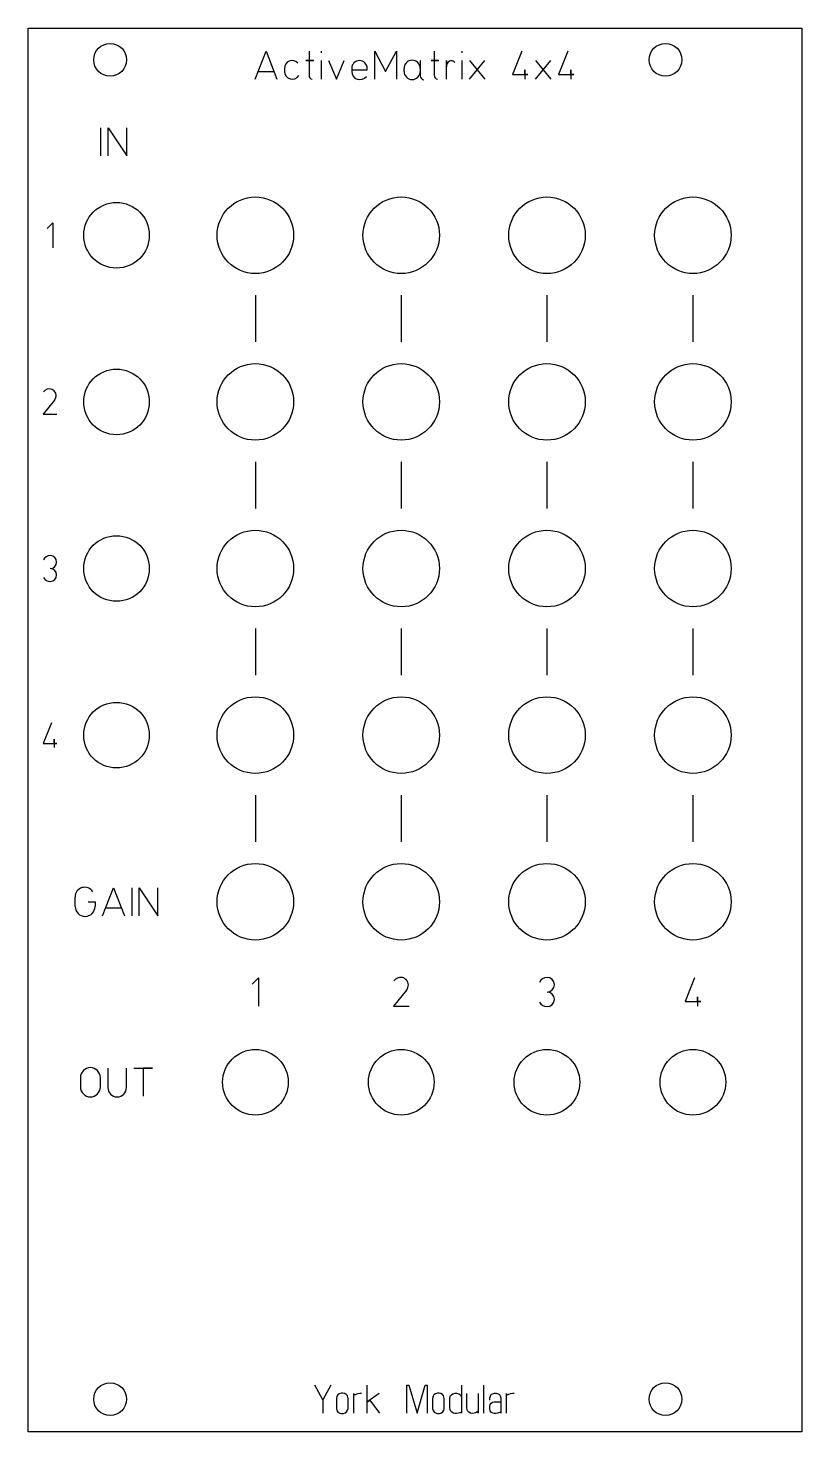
# Model space of a CAD drawing. Header units: millimetres. Extents: x 0 to 71, y 0 to 128.
import ezdxf

# ---------------------------------------------------------------- set-up
doc = ezdxf.new("R2010")
doc.units = ezdxf.units.MM
doc.layers.add('Contour', color=7, linetype='CONTINUOUS')
doc.layers.add('Engraving', color=7, linetype='CONTINUOUS')

msp = doc.modelspace()

# ---------------------------------------------------------------- linework, layer by layer
at = {"layer": 'Contour', "color": 7, "linetype": 'CONTINUOUS'}
for p, q in [((0, 0), (0, 128.4)), ((0, 128.4), (70.78, 128.4)), ((70.78, 128.4), (70.78, 0)), ((70.78, 0), (0, 0))]:
    msp.add_line(p, q, dxfattribs=at)
for centre, radius in [((7.5, 125.5), 1.5), ((58.3, 125.5), 1.5), ((8.09, 109.45), 3), ((20.79, 109.45), 3.5), ((34.13, 109.45), 3.5), ((47.46, 109.45), 3.5), ((60.81, 109.45), 3.5), ((20.79, 94.21), 3.5), ((34.13, 94.21), 3.5), ((47.46, 94.21), 3.5), ((60.81, 94.21), 3.5), ((8.09, 94.21), 3), ((20.79, 78.97), 3.5), ((34.13, 78.97), 3.5), ((47.46, 78.97), 3.5), ((60.81, 78.97), 3.5), ((8.09, 78.97), 3), ((20.79, 63.73), 3.5), ((34.13, 63.73), 3.5), ((47.46, 63.73), 3.5), ((60.81, 63.73), 3.5), ((8.09, 63.73), 3), ((20.79, 48.49), 3.5), ((34.13, 48.49), 3.5), ((47.46, 48.49), 3.5), ((60.81, 48.49), 3.5), ((20.79, 31.98), 3), ((34.13, 31.98), 3), ((47.46, 31.98), 3), ((60.81, 31.98), 3), ((7.5, 3), 1.5), ((58.3, 3), 1.5)]:
    msp.add_circle(centre, radius, dxfattribs=at)
at = {"layer": 'Engraving', "color": 7, "linetype": 'CONTINUOUS'}
for p, q in [((20.77073, 123.719), (21.76746, 126.282)), ((21.76746, 126.282), (22.76418, 123.719)), ((25.69803, 126.282), (25.69803, 125.42767)), ((26.80873, 126.282), (26.80873, 126.13961)), ((31.70873, 123.72), (31.70873, 126.283)), ((31.70873, 126.283), (32.70546, 124.43194)), ((32.70546, 124.43194), (33.70218, 126.283)), ((33.70218, 126.283), (33.70218, 123.72)), ((37.14803, 126.284), (37.14803, 125.42967)), ((39.68073, 126.284), (39.68073, 126.14161)), ((45.14707, 126.284), (44.29273, 124.14817)), ((49.36107, 126.284), (48.50673, 124.14817)), ((23.44773, 124.71572), (23.44773, 124.43094)), ((26.1252, 125.42767), (25.41326, 125.42767)), ((25.41326, 125.42767), (25.69803, 125.42767)), ((25.69803, 125.42767), (26.1252, 125.42767)), ((25.69803, 125.42767), (25.69803, 124.06073)), ((26.80873, 125.42767), (26.80873, 123.719)), ((27.49273, 125.42767), (28.20468, 123.719)), ((28.20468, 123.719), (28.91662, 125.42767)), ((29.60073, 124.71572), (29.60073, 124.43094)), ((29.60073, 124.57333), (31.02462, 124.57333)), ((31.02462, 124.57333), (31.02462, 124.71572)), ((34.38573, 124.43194), (34.38573, 124.71672)), ((35.86658, 125.42867), (35.86658, 124.43194)), ((35.86658, 124.71672), (35.86658, 124.03326)), ((37.5752, 125.42967), (36.86326, 125.42967)), ((36.86326, 125.42967), (37.14803, 125.42967)), ((37.14803, 125.42967), (37.5752, 125.42967)), ((37.14803, 125.42967), (37.14803, 124.06273)), ((38.25773, 123.721), (38.25773, 125.42967)), ((38.25773, 125.42967), (38.25773, 124.86011)), ((39.68073, 125.42967), (39.68073, 123.721)), ((40.36373, 125.42967), (41.78762, 123.721)), ((40.36373, 123.721), (41.78762, 125.42967)), ((45.43184, 124.14817), (45.43184, 124.57533)), ((45.43184, 124.57533), (45.43184, 123.721)), ((46.39973, 125.42967), (47.82362, 123.721)), ((46.39973, 123.721), (47.82362, 125.42967)), ((49.64584, 124.14817), (49.64584, 124.57533)), ((49.64584, 124.57533), (49.64584, 123.721)), ((21.05551, 124.43094), (22.4794, 124.43094)), ((44.29273, 124.14817), (45.71662, 124.14817)), ((45.71662, 124.14817), (45.43184, 124.14817)), ((48.50673, 124.14817), (49.93062, 124.14817)), ((49.93062, 124.14817), (49.64584, 124.14817)), ((6.62873, 119.282), (6.62873, 116.719)), ((7.31273, 116.719), (7.31273, 119.282)), ((7.31273, 119.282), (9.0214, 116.719)), ((9.0214, 116.719), (9.0214, 119.282)), ((1.74867, 110.08056), (2.25311, 110.585)), ((2.25311, 110.585), (2.25311, 108.315)), ((20.79067, 103.96661), (20.79067, 99.69439)), ((34.13067, 103.96661), (34.13067, 99.69439)), ((47.46067, 103.96661), (47.46067, 99.69439)), ((60.81067, 103.96661), (60.81067, 99.69439)), ((1.39589, 95.118), (1.54722, 95.24411)), ((2.43, 94.36133), (1.37067, 93.075)), ((1.37067, 93.075), (2.63178, 93.075)), ((20.79067, 88.72661), (20.79067, 84.45439)), ((34.13067, 88.72661), (34.13067, 84.45439)), ((47.46067, 88.72661), (47.46067, 84.45439)), ((60.81067, 88.72661), (60.81067, 84.45439)), ((20.79067, 73.48661), (20.79067, 69.21439)), ((34.13067, 73.48661), (34.13067, 69.21439)), ((47.46067, 73.48661), (47.46067, 69.21439)), ((60.81067, 73.48661), (60.81067, 69.21439)), ((2.12733, 64.865), (1.37067, 62.97333)), ((1.37067, 62.97333), (2.63178, 62.97333)), ((2.37956, 62.97333), (2.37956, 63.35167)), ((2.37956, 63.35167), (2.37956, 62.595)), ((2.63178, 62.97333), (2.37956, 62.97333)), ((20.79067, 58.24661), (20.79067, 53.97439)), ((34.11681, 58.24661), (34.11681, 53.97439)), ((47.46067, 58.24661), (47.46067, 53.97439)), ((60.81067, 58.24661), (60.81067, 53.97439)), ((4.30473, 48.06333), (4.30473, 48.91767)), ((6.81173, 47.209), (7.80846, 49.772)), ((7.80846, 49.772), (8.80518, 47.209)), ((9.48773, 49.772), (9.48773, 47.209)), ((10.17073, 47.209), (10.17073, 49.772)), ((10.17073, 49.772), (11.8794, 47.209)), ((11.8794, 47.209), (11.8794, 49.772)), ((5.5008, 48.4905), (6.12731, 48.4905)), ((6.12731, 48.4905), (6.12731, 48.06333)), ((7.09651, 47.92094), (8.5204, 47.92094)), ((20.50573, 40.94844), (21.07529, 41.518)), ((21.07529, 41.518), (21.07529, 38.955)), ((33.44721, 41.2617), (33.61808, 41.40409)), ((60.95307, 41.518), (60.09873, 39.38217)), ((34.6148, 40.40737), (33.41873, 38.955)), ((61.23784, 39.38217), (61.23784, 39.80933)), ((61.23784, 39.80933), (61.23784, 38.955)), ((33.41873, 38.955), (34.84262, 38.955)), ((60.09873, 39.38217), (61.52262, 39.38217)), ((61.52262, 39.38217), (61.23784, 39.38217)), ((4.78773, 32.40767), (4.78773, 31.55333)), ((6.61031, 31.55333), (6.61031, 32.40767)), ((7.29473, 33.262), (7.29473, 31.49638)), ((9.0034, 31.49638), (9.0034, 33.262)), ((9.68673, 33.262), (11.3954, 33.262)), ((11.3954, 33.262), (10.54107, 33.262)), ((10.54107, 33.262), (10.54107, 30.699)), ((26.96587, 2.92987), (26.23935, 4.282)), ((27.69239, 4.282), (26.96587, 2.92987)), ((30.98317, 4.282), (30.98317, 1.719)), ((34.65717, 1.719), (34.65717, 4.282)), ((34.65717, 4.282), (34.8388, 4.282)), ((34.8388, 4.282), (35.5855, 1.719)), ((35.5855, 1.719), (36.31202, 4.282)), ((36.31202, 4.282), (36.49365, 4.282)), ((36.49365, 4.282), (36.49365, 1.719)), ((39.64177, 4.282), (39.64177, 1.719)), ((41.69935, 1.72), (41.69935, 4.283)), ((26.96587, 2.92987), (26.96587, 1.719)), ((28.23754, 3.27294), (28.19717, 3.07113)), ((28.19717, 3.07113), (28.19717, 2.62715)), ((28.19717, 2.62715), (28.19717, 2.1428)), ((28.31826, 3.39403), (28.23754, 3.27294)), ((28.45953, 3.49494), (28.31826, 3.39403)), ((28.66134, 3.5353), (28.45953, 3.49494)), ((28.80261, 3.5353), (28.66134, 3.5353)), ((28.96406, 3.51512), (28.80261, 3.5353)), ((29.10532, 3.41421), (28.96406, 3.51512)), ((29.20623, 3.29313), (29.10532, 3.41421)), ((29.26677, 3.07113), (29.20623, 3.29313)), ((29.26677, 2.1428), (29.26677, 3.07113)), ((29.79235, 1.719), (29.79235, 3.51512)), ((29.79235, 3.51512), (29.79235, 3.35367)), ((29.79235, 3.35367), (30.01435, 3.45457)), ((30.01435, 3.45457), (30.15561, 3.51512)), ((30.15561, 3.51512), (30.33724, 3.5353)), ((30.33724, 3.5353), (30.49869, 3.5353)), ((32.11331, 3.51512), (30.98317, 2.72806)), ((30.98317, 2.72806), (31.24553, 2.90969)), ((31.24553, 2.90969), (32.1335, 1.719)), ((37.03854, 3.27294), (36.99817, 3.07113)), ((36.99817, 3.07113), (36.99817, 2.62715)), ((36.99817, 2.62715), (36.99817, 2.1428)), ((37.11926, 3.39403), (37.03854, 3.27294)), ((37.26053, 3.49494), (37.11926, 3.39403)), ((37.46234, 3.5353), (37.26053, 3.49494)), ((37.60361, 3.5353), (37.46234, 3.5353)), ((37.76506, 3.51512), (37.60361, 3.5353)), ((37.90632, 3.41421), (37.76506, 3.51512)), ((38.00723, 3.29313), (37.90632, 3.41421)), ((38.06777, 3.07113), (38.00723, 3.29313)), ((38.06777, 2.1428), (38.06777, 3.07113)), ((38.57217, 3.07113), (38.61254, 3.27294)), ((38.57217, 2.16298), (38.57217, 3.07113)), ((38.61254, 3.27294), (38.71344, 3.39403)), ((38.71344, 3.39403), (38.85471, 3.49494)), ((38.85471, 3.49494), (39.05652, 3.5353)), ((39.05652, 3.5353), (39.19779, 3.5353)), ((39.19779, 3.5353), (39.3996, 3.49494)), ((39.3996, 3.49494), (39.54087, 3.39403)), ((39.54087, 3.39403), (39.64177, 3.19222)), ((40.14617, 2.16298), (40.14617, 3.51512)), ((41.17541, 3.51512), (41.17541, 1.719)), ((42.24354, 3.13268), (42.2839, 3.29413)), ((42.24354, 2.91069), (42.24354, 3.13268)), ((42.26372, 2.50706), (42.34444, 2.62815)), ((42.2839, 3.29413), (42.36462, 3.41521)), ((42.34444, 2.62815), (42.46553, 2.70887)), ((42.36462, 3.41521), (42.48571, 3.49594)), ((42.46553, 2.70887), (42.62698, 2.74924)), ((42.48571, 3.49594), (42.66734, 3.5363)), ((42.62698, 2.74924), (43.23241, 2.74924)), ((42.66734, 3.5363), (42.82879, 3.5363)), ((42.82879, 3.5363), (43.01042, 3.49594)), ((43.01042, 3.49594), (43.11132, 3.41521)), ((43.11132, 3.41521), (43.19205, 3.31431)), ((43.19205, 3.31431), (43.23241, 3.13268)), ((43.23241, 3.13268), (43.23241, 1.72)), ((43.75635, 1.72), (43.75635, 3.51612)), ((43.75635, 3.51612), (43.75635, 3.35467)), ((43.75635, 3.35467), (43.97835, 3.45557)), ((43.97835, 3.45557), (44.11961, 3.51612)), ((44.11961, 3.51612), (44.30124, 3.5363)), ((44.30124, 3.5363), (44.46269, 3.5363)), ((28.19717, 2.1428), (28.23754, 1.96117)), ((28.23754, 1.96117), (28.33844, 1.81991)), ((28.33844, 1.81991), (28.52007, 1.719)), ((28.52007, 1.719), (28.66134, 1.69882)), ((28.66134, 1.69882), (28.84297, 1.69882)), ((28.84297, 1.69882), (29.00442, 1.73918)), ((29.00442, 1.73918), (29.1255, 1.84009)), ((29.1255, 1.84009), (29.22641, 2.00154)), ((29.22641, 2.00154), (29.26677, 2.1428)), ((36.99817, 2.1428), (37.03854, 1.96117)), ((37.03854, 1.96117), (37.13944, 1.81991)), ((37.13944, 1.81991), (37.32107, 1.719)), ((37.32107, 1.719), (37.46234, 1.69882)), ((37.46234, 1.69882), (37.64397, 1.69882)), ((37.64397, 1.69882), (37.80542, 1.73918)), ((37.80542, 1.73918), (37.9265, 1.84009)), ((37.9265, 1.84009), (38.02741, 2.00154)), ((38.02741, 2.00154), (38.06777, 2.1428)), ((38.59235, 2.0419), (38.57217, 2.16298)), ((38.6529, 1.90063), (38.59235, 2.0419)), ((38.77398, 1.79972), (38.6529, 1.90063)), ((38.91525, 1.719), (38.77398, 1.79972)), ((39.0767, 1.69882), (38.91525, 1.719)), ((39.19779, 1.69882), (39.0767, 1.69882)), ((39.35924, 1.719), (39.19779, 1.69882)), ((39.5005, 1.75936), (39.35924, 1.719)), ((39.64177, 1.81991), (39.5005, 1.75936)), ((39.64177, 1.719), (39.64177, 1.81991)), ((40.20672, 1.94099), (40.14617, 2.16298)), ((40.30762, 1.81991), (40.20672, 1.94099)), ((40.46907, 1.719), (40.30762, 1.81991)), ((40.6507, 1.69882), (40.46907, 1.719)), ((40.81215, 1.719), (40.6507, 1.69882)), ((40.91306, 1.75936), (40.81215, 1.719)), ((41.03414, 1.79972), (40.91306, 1.75936)), ((41.17541, 1.90063), (41.03414, 1.79972)), ((41.17541, 1.719), (41.17541, 1.90063)), ((42.22335, 2.30525), (42.26372, 2.50706)), ((42.22335, 2.10344), (42.22335, 2.30525)), ((42.26372, 1.92181), (42.22335, 2.10344)), ((42.3848, 1.78054), (42.26372, 1.92181)), ((42.50589, 1.72), (42.3848, 1.78054)), ((42.62698, 1.69982), (42.50589, 1.72)), ((42.76824, 1.69982), (42.62698, 1.69982)), ((42.92969, 1.72), (42.76824, 1.69982)), ((43.11132, 1.78054), (42.92969, 1.72)), ((43.23241, 1.82091), (43.11132, 1.78054)), ((43.23241, 1.72), (43.23241, 1.82091))]:
    msp.add_line(p, q, dxfattribs=at)
for centre, radius, start, end in [((24.15377, 124.72061), 0.70606, 42.74595, 180.39666), ((30.31268, 124.71572), 0.71194, 0, 180), ((35.12616, 124.71672), 0.74042, 0, 180), ((38.88704, 124.86013), 0.62931, 140.69073, 180.00162), ((38.71338, 125.00127), 0.40553, 39.42406, 140.57594), ((24.1552, 124.43153), 0.70747, 180.04758, 328.39092), ((26.04535, 124.06064), 0.34731, 179.98432, 259.62682), ((30.34731, 124.43035), 0.74658, 179.95424, 322.44599), ((35.12616, 124.43194), 0.74042, -180, 0), ((36.27946, 124.07155), 0.41466, 185.29897, 260.11981), ((37.49535, 124.06264), 0.34731, 179.98432, 259.62682), ((1.95614, 94.77025), 0.62591, -40.79241, 130.79241), ((2.02533, 79.49318), 0.66228, 90.37438, 157.00576), ((2.021, 79.56272), 0.59272, -90, 90), ((2.021, 78.37728), 0.59272, -90, 90), ((2.02444, 78.48587), 0.70132, 209.76844, 269.71869), ((5.18237, 48.93836), 0.87788, 31.86328, 181.35068), ((5.21602, 48.06333), 0.91129, -180, 0), ((34.07978, 40.86906), 0.70669, -40.79241, 130.79241), ((47.47309, 40.8272), 0.74777, 90.37438, 157.00576), ((47.4682, 40.90573), 0.66923, -90, 90), ((47.4682, 39.56727), 0.66923, -90, 90), ((47.47209, 39.68988), 0.79185, 209.76844, 269.71869), ((5.69902, 32.40767), 0.91129, 0, 180), ((5.69902, 31.55333), 0.91129, 180, 360), ((8.14907, 31.49638), 0.85433, 180, 360)]:
    msp.add_arc(centre, radius, start, end, dxfattribs=at)

doc.saveas('drawing.dxf')
